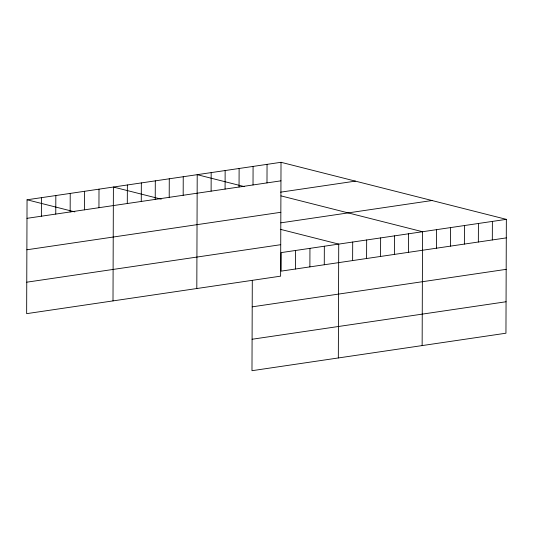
<?xml version="1.0" encoding="UTF-8"?>
<svg xmlns="http://www.w3.org/2000/svg" width="533" height="533" viewBox="0 0 533 533"><rect width="100%" height="100%" fill="white"/><g stroke="black" fill="none" stroke-linecap="round" stroke-linejoin="round"><path stroke-width="0.8" d="M27.05 199.788L26.65 313.651L280.625 276.154L281.018 162.298L27.05 199.788L74.847 211.894M41.374 216.205L41.441 197.67M55.765 214.079L55.832 195.544M70.156 211.954L70.223 193.419M84.547 209.829L84.614 191.294M98.945 207.703L99.005 189.168M113.003 300.898L113.396 187.043L161.199 199.149M127.3 203.519L127.367 184.978M141.272 201.454L141.338 182.919M155.236 199.395L155.303 180.854M169.208 197.33L169.274 178.795M183.179 195.271L183.239 176.729M196.81 288.526L197.21 174.671L244.254 186.583M211.115 191.147L211.175 172.605M225.079 189.082L225.146 170.547M239.05 187.023L239.117 168.481M252.296 280.351L251.982 370.702L505.95 333.212L506.35 219.349L281.018 162.298M253.022 184.958L253.082 166.423M266.986 182.899L267.053 164.357M295.489 269.012L295.555 250.477M309.88 266.886L309.946 248.351M324.271 264.761L324.337 246.226M338.328 357.956L338.728 244.101L280.305 229.303M352.633 260.577L352.699 242.035M366.597 258.512L366.664 239.977M380.569 256.453L380.635 237.911M394.54 254.388L394.6 235.852M408.505 252.329L408.571 233.787M422.143 345.584L422.536 231.728L280.951 195.871M436.44 248.205L436.507 229.663M450.412 246.139L450.478 227.604M464.383 244.081L464.443 225.539M478.348 242.015L478.414 223.48M492.319 239.957L492.379 221.415M26.983 218.33L280.958 180.834M280.605 192.166L355.378 181.127M26.87 249.784L280.844 212.287M280.804 222.847L431.99 200.521M26.757 282.19L280.731 244.694M506.35 219.349L281.164 252.602L281.098 271.137L506.283 237.891M252.202 306.841L506.177 269.345M252.089 339.248L506.064 301.751"/></g></svg>
